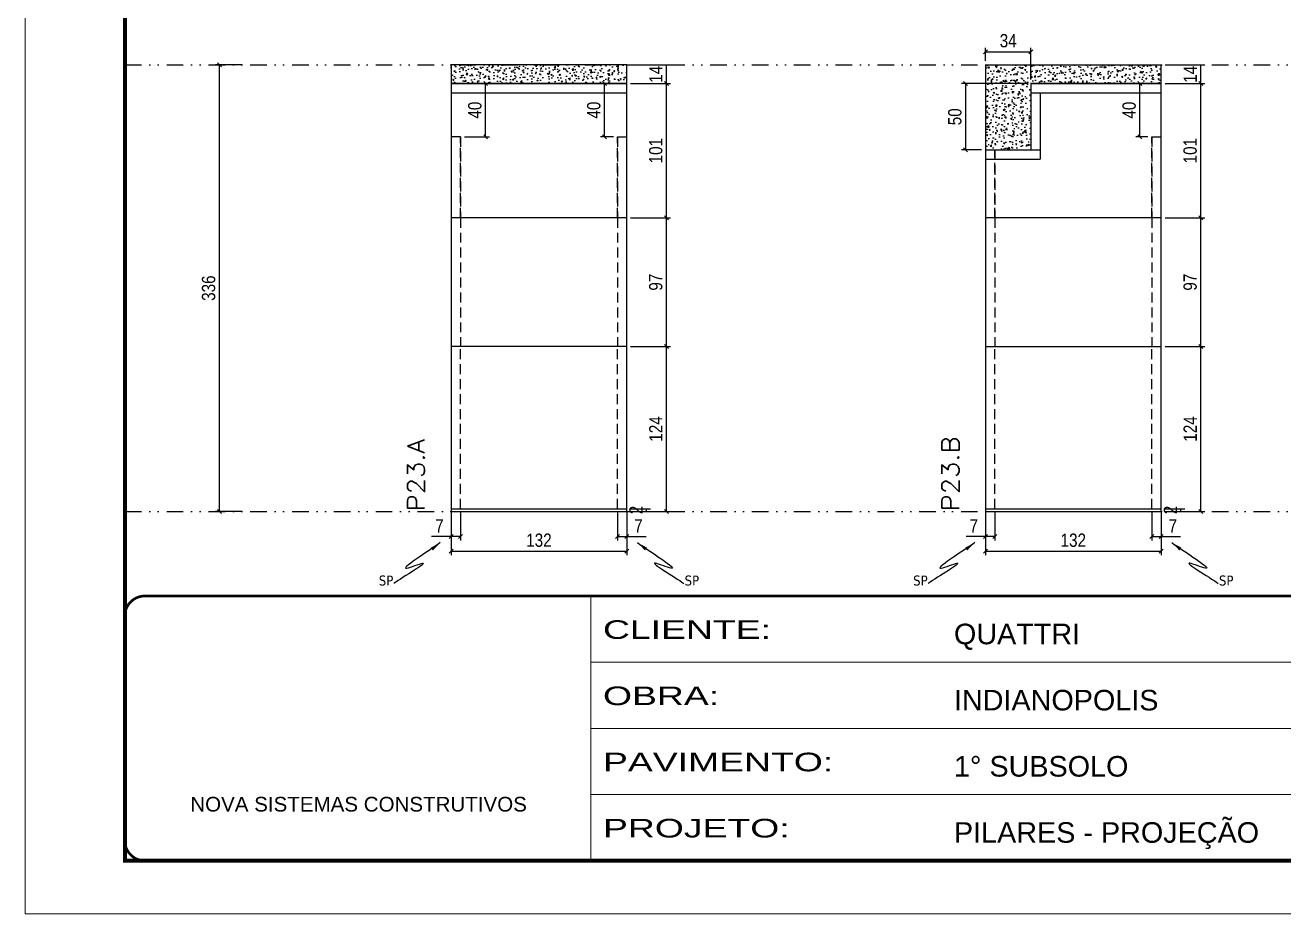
# Model space of a CAD drawing. Header units: millimetres. Extents: x 1945 to 8225, y 304 to 15137.
# Drawn here: x 3530 to 4477, y 3750 to 4419 of the extents above; entities that cross this region are included whole.
import ezdxf

# ---------------------------------------------------------------- set-up
doc = ezdxf.new("R2010")
doc.units = ezdxf.units.MM
for name, pattern in [('CONTINUO', [0]), ('DASHED', [0.75, 0.5, -0.25]), ('DIVIDE2', [0.625, 0.25, -0.125, 0, -0.125, 0, -0.125]), ('HIDDEN', [0.375, 0.25, -0.125])]:
    doc.linetypes.add(name, pattern=pattern)
for name, color, linetype in [('COTA', 241, 'Continuous'), ('Nível', 160, 'Continuous'), ('Painéis', 200, 'Continuous'), ('SARR_2.2x7', 40, 'Continuous'), ('texto', 7, 'Continuous')]:
    doc.layers.add(name, color=color, linetype=linetype)
for name, color, linetype, lineweight in [('Folhas', 255, 'Continuous', 9), ('SARRAFO DE PRESSAO', 251, 'DASHED', 9), ('Texto Seção', 7, 'Continuous', 15)]:
    doc.layers.add(name, color=color, linetype=linetype, lineweight=lineweight)
doc.styles.add('ARIAL', font='arial.ttf')
doc.styles.add('COTA TECNICA', font='techl___.ttf', dxfattribs={"height": 10})
doc.styles.add('REGUA-120', font='ROMANS.shx', dxfattribs={"height": 15})
doc.styles.get("Standard").update_dxf_attribs({"font": 'arial.ttf'})
doc.styles.add('Tecnologia', font='')
doc.styles.get('Tecnologia').set_extended_font_data('Forgotten Futurist')
doc.dimstyles.new('PAINEL', dxfattribs={"dimtxt": 10, "dimasz": 3, "dimexe": 3, "dimexo": 3, "dimgap": 3, "dimtad": 1, "dimdec": 1, "dimzin": 12, "dimdsep": 46, "dimtxsty": 'COTA TECNICA', "dimblk1": 'OBLIQUE', "dimblk2": 'OBLIQUE', "dimsah": 1, "dimcen": 0.9, "dimclrd": 4, "dimclre": 4, "dimclrt": 240, "dimadec": 1, "dimazin": 3, "dimtfac": 1, "dimtdec": 1, "dimtmove": 0, "dimatfit": 3, "dimfxl": 1, "dimtolj": 1, "dimtzin": 12, "dimarcsym": 0})
doc.dimstyles.new('PAINEL-NOVA', dxfattribs={"dimtxt": 10, "dimasz": 3, "dimexe": 3, "dimexo": 3, "dimgap": 3, "dimtad": 1, "dimdec": 1, "dimzin": 12, "dimdsep": 46, "dimtxsty": 'COTA TECNICA', "dimblk1": 'OBLIQUE', "dimblk2": 'OBLIQUE', "dimsah": 1, "dimcen": 0.9, "dimclrd": 4, "dimclre": 4, "dimclrt": 240, "dimadec": 1, "dimazin": 3, "dimtfac": 1, "dimtdec": 1, "dimtix": 1, "dimtmove": 0, "dimatfit": 3, "dimfxl": 1, "dimtolj": 1, "dimtzin": 12, "dimarcsym": 0})
doc.dimstyles.get("Standard").update_dxf_attribs({"dimtxt": 0.18, "dimasz": 0.18, "dimexe": 0.18, "dimexo": 0.0625, "dimgap": 0.09, "dimtad": 0, "dimtih": 1, "dimtoh": 1, "dimdec": 4, "dimzin": 0, "dimdsep": 46, "dimtxsty": 'Standard', "dimcen": 0.09, "dimadec": 0, "dimazin": 0, "dimtfac": 1, "dimtdec": 4, "dimtofl": 0, "dimtmove": 0, "dimatfit": 3, "dimfxl": 1, "dimtolj": 1, "dimtzin": 0, "dimarcsym": 0})
pattern_1 = [(51, (3985.35, 7934.698), (9.121755, -0.637855), [0.9525, -10.4775]), (356, (3985.35, 7934.698), (-1.928623, 9.520633), [0.762, -8.38203]), (101.45144, (3986.11, 7934.645), (7.193132, 8.882778), [0.8095, -8.904512]), (47.1842, (3985.306, 7937.238), (13.588575, -1.865247), [1.42875, -15.71625]), (97.63556, (3986.438, 7937.082), (11.65249, 12.576586), [1.21425, -13.35678]), (352.18415, (3985.306, 7937.238), (11.65249, 12.576586), [1.143, -12.572987]), (22, (3986.587, 7936.625), (7.668804, -4.98018), [0.9525, -10.4775]), (327, (3986.587, 7936.625), (2.928905, 9.261925), [0.762, -8.382]), (72.45145, (3987.226, 7936.21), (10.597708, 4.281746), [0.8095, -8.904497]), (38.5, (3985.3502, 7934.6982), (0.0806222, 4.2298032), [0, -8.2804, 0, -8.509, 0, -8.41375]), (8.5, (3985.3502, 7934.6982), (3.2530547, 5.066574), [0, -4.8514, 0, -8.0899, 0, -3.20675]), (328.5, (3982.5186, 7934.6488), (6.7834962, -0.1680745), [0, -3.175, 0, -9.906, 0, -13.1445]), (318.5, (3981.249, 7934.6266), (7.383143, 1.400391), [0, -4.1275, 0, -6.5786, 0, -9.3345])]

# ---------------------------------------------------------------- blocks, each defined once
blk = doc.blocks.new('9999999999')
at = {"color": 30, "linetype": 'CONTINUO'}
for p, q in [((98564.56, 34230.21), (98564.56, 34429.45)), ((98564.56, 34379.64), (99583.98, 34379.64)), ((98564.56, 34329.83), (99487.98, 34329.83)), ((98564.56, 34280.02), (99487.98, 34280.02))]:
    blk.add_line(p, q, dxfattribs=at)
at = {"color": 30, "linetype": 'CONTINUO', "const_width": 2}
blk.add_lwpolyline([(99583.98, 34230.21), (99583.98, 34414.45, 0.414214), (99568.98, 34429.45), (98228.98, 34429.45, 0.414214), (98213.98, 34414.45), (98213.98, 34245.21, 0.414214), (98228.98, 34230.21), (99583.98, 34230.21)], format="xyb", dxfattribs=at)
at = {"layer": 'Folhas'}
blk.add_lwpolyline([(98138.98, 34190.21), (99623.98, 34190.21), (99623.98, 35240.21), (98138.98, 35240.21)], close=True, dxfattribs=at)
at = {"layer": 'Folhas', "color": 30, "const_width": 3}
blk.add_lwpolyline([(98213.98, 34230.21), (99583.98, 34230.21), (99583.98, 35200.21), (98213.98, 35200.21)], close=True, dxfattribs=at)
at = {"color": 7, "linetype": 'Continuous', "ltscale": 5, "style": 'ARIAL'}
for s, height, p in [('QUATTRI', 15.483, (98837.68, 34393.13)), ('INDIANOPOLIS', 15.4829, (98837.68, 34343.32)), ('1° SUBSOLO', 15.483, (98837.68, 34293.51)), ('NOVA SISTEMAS CONSTRUTIVOS', 11.0592, (98263.19, 34267.21)), ('PILARES - PROJEÇÃO', 15.4829, (98837.68, 34243.7))]:
    blk.add_text(s, height=height, dxfattribs=at).set_placement(p)
at = {"layer": 'Folhas', "color": 7, "style": 'Tecnologia', "width": 1.5}
for s, p in [('CLIENTE:', (98573.65, 34397.17)), ('OBRA:', (98573.65, 34347.31)), ('PAVIMENTO:', (98573.65, 34297.5)), ('PROJETO:', (98573.65, 34247.69))]:
    blk.add_text(s, height=14, dxfattribs=at).set_placement(p)
blk = doc.blocks.new('*D326')
at = {"layer": 'COTA', "color": 4, "linetype": 'Continuous', "lineweight": -2, "ltscale": 30, "transparency": 16777216}
for p, q in [((3985.35, 4054.9), (4000.35, 4054.9)), ((3985.35, 4052.9), (4000.35, 4052.9)), ((3997.35, 4052.9), (3997.35, 4054.9))]:
    blk.add_line(p, q, dxfattribs=at)
at = {"layer": 'Defpoints', "color": 0, "linetype": 'Continuous', "ltscale": 30, "transparency": 16777216}
for p in [(3982.35, 4054.9), (3982.35, 4052.9), (3997.35, 4054.9)]:
    blk.add_point(p, dxfattribs=at)
at = {"layer": 'COTA', "color": 240, "linetype": 'Continuous', "ltscale": 30, "transparency": 16777216, "insert": (3989.35, 4053.9), "char_height": 10, "attachment_point": 5, "rotation": 90, "style": 'COTA TECNICA'}
blk.add_mtext('\\A1;2', dxfattribs=at)
blk = doc.blocks.new('_Oblique')
at = {"color": 0, "linetype": 'ByBlock', "lineweight": -2}
blk.add_line((-0.5, -0.5), (0.5, 0.5), dxfattribs=at)
blk = doc.blocks.new('*D327')
at = {"layer": 'COTA', "color": 4, "linetype": 'Continuous', "lineweight": -2, "ltscale": 30, "transparency": 16777216}
for p, q in [((3985.35, 4273.9), (4015.35, 4273.9)), ((4012.35, 4176.9), (4012.35, 4273.9)), ((3985.35, 4176.9), (4015.35, 4176.9))]:
    blk.add_line(p, q, dxfattribs=at)
at = {"layer": 'Defpoints', "color": 0, "linetype": 'Continuous', "ltscale": 30, "transparency": 16777216}
for p in [(3982.35, 4273.9), (4012.35, 4273.9), (3982.35, 4176.9)]:
    blk.add_point(p, dxfattribs=at)
at = {"layer": 'COTA', "color": 4, "linetype": 'Continuous', "lineweight": -2, "ltscale": 30, "transparency": 16777216, "xscale": 3, "yscale": 3, "zscale": 3}
for p, rotation in [((4012.35, 4273.9), 90), ((4012.35, 4176.9), 270)]:
    blk.add_blockref('_Oblique', p, dxfattribs=dict(at, rotation=rotation))
at = {"layer": 'COTA', "color": 240, "linetype": 'Continuous', "ltscale": 30, "transparency": 16777216, "insert": (4004.25, 4225.4), "char_height": 10, "attachment_point": 5, "rotation": 90, "style": 'COTA TECNICA'}
blk.add_mtext('\\A1;97', dxfattribs=at)
blk = doc.blocks.new('*D328')
at = {"layer": 'COTA', "color": 4, "linetype": 'Continuous', "lineweight": -2, "ltscale": 30, "transparency": 16777216}
for p, q in [((3985.35, 4374.9), (4015.35, 4374.9)), ((4012.35, 4273.9), (4012.35, 4374.9)), ((3985.35, 4273.9), (4015.35, 4273.9))]:
    blk.add_line(p, q, dxfattribs=at)
at = {"layer": 'Defpoints', "color": 0, "linetype": 'Continuous', "ltscale": 30, "transparency": 16777216}
for p in [(3982.35, 4374.9), (4012.35, 4374.9), (3982.35, 4273.9)]:
    blk.add_point(p, dxfattribs=at)
at = {"layer": 'COTA', "color": 4, "linetype": 'Continuous', "lineweight": -2, "ltscale": 30, "transparency": 16777216, "xscale": 3, "yscale": 3, "zscale": 3}
for p, rotation in [((4012.35, 4374.9), 90), ((4012.35, 4273.9), 270)]:
    blk.add_blockref('_Oblique', p, dxfattribs=dict(at, rotation=rotation))
at = {"layer": 'COTA', "color": 240, "linetype": 'Continuous', "ltscale": 30, "transparency": 16777216, "insert": (4004.25, 4324.4), "char_height": 10, "attachment_point": 5, "rotation": 90, "style": 'COTA TECNICA'}
blk.add_mtext('\\A1;101', dxfattribs=at)
blk = doc.blocks.new('*D329')
at = {"layer": 'COTA', "color": 4, "linetype": 'Continuous', "lineweight": -2, "ltscale": 30, "transparency": 16777216}
for p, q in [((3985.35, 4388.9), (4015.35, 4388.9)), ((4012.35, 4374.9), (4012.35, 4388.9)), ((3985.35, 4374.9), (4015.35, 4374.9))]:
    blk.add_line(p, q, dxfattribs=at)
at = {"layer": 'Defpoints', "color": 0, "linetype": 'Continuous', "ltscale": 30, "transparency": 16777216}
for p in [(3982.35, 4388.9), (4012.35, 4388.9), (3982.35, 4374.9)]:
    blk.add_point(p, dxfattribs=at)
at = {"layer": 'COTA', "color": 240, "linetype": 'Continuous', "ltscale": 30, "transparency": 16777216, "insert": (4004.28, 4381.9), "char_height": 10, "attachment_point": 5, "rotation": 90, "style": 'COTA TECNICA'}
blk.add_mtext('\\A1;14', dxfattribs=at)
blk = doc.blocks.new('*D330')
at = {"layer": 'COTA', "color": 4, "linetype": 'Continuous', "lineweight": -2, "ltscale": 30, "transparency": 16777216}
for p, q in [((3985.35, 4176.9), (4015.35, 4176.9)), ((4012.35, 4052.9), (4012.35, 4176.9)), ((3985.35, 4052.9), (4015.35, 4052.9))]:
    blk.add_line(p, q, dxfattribs=at)
at = {"layer": 'Defpoints', "color": 0, "linetype": 'Continuous', "ltscale": 30, "transparency": 16777216}
for p in [(3982.35, 4176.9), (4012.35, 4176.9), (3982.35, 4052.9)]:
    blk.add_point(p, dxfattribs=at)
at = {"layer": 'COTA', "color": 4, "linetype": 'Continuous', "lineweight": -2, "ltscale": 30, "transparency": 16777216, "xscale": 3, "yscale": 3, "zscale": 3}
for p, rotation in [((4012.35, 4176.9), 90), ((4012.35, 4052.9), 270)]:
    blk.add_blockref('_Oblique', p, dxfattribs=dict(at, rotation=rotation))
at = {"layer": 'COTA', "color": 240, "linetype": 'Continuous', "ltscale": 30, "transparency": 16777216, "insert": (4004.28, 4114.9), "char_height": 10, "attachment_point": 5, "rotation": 90, "style": 'COTA TECNICA'}
blk.add_mtext('\\A1;124', dxfattribs=at)
blk = doc.blocks.new('*D331')
at = {"layer": 'COTA', "color": 4, "linetype": 'Continuous', "lineweight": -2, "ltscale": 30, "transparency": 16777216}
for p, q in [((3850.35, 4049.9), (3850.35, 4019.9)), ((3982.35, 4049.9), (3982.35, 4019.9)), ((3850.35, 4022.9), (3982.35, 4022.9))]:
    blk.add_line(p, q, dxfattribs=at)
at = {"layer": 'Defpoints', "color": 0, "linetype": 'Continuous', "ltscale": 30, "transparency": 16777216}
for p in [(3850.35, 4052.9), (3982.35, 4052.9), (3982.35, 4022.9)]:
    blk.add_point(p, dxfattribs=at)
at = {"layer": 'COTA', "color": 4, "linetype": 'Continuous', "lineweight": -2, "ltscale": 30, "transparency": 16777216, "xscale": 3, "yscale": 3, "zscale": 3, "rotation": 180}
blk.add_blockref('_Oblique', (3850.35, 4022.9), dxfattribs=at)
at = {"layer": 'COTA', "color": 4, "linetype": 'Continuous', "lineweight": -2, "ltscale": 30, "transparency": 16777216, "xscale": 3, "yscale": 3, "zscale": 3}
blk.add_blockref('_Oblique', (3982.35, 4022.9), dxfattribs=at)
at = {"layer": 'COTA', "color": 240, "linetype": 'Continuous', "ltscale": 30, "transparency": 16777216, "insert": (3916.35, 4031.12), "char_height": 10, "attachment_point": 5, "style": 'COTA TECNICA'}
blk.add_mtext('\\A1;132', dxfattribs=at)
blk = doc.blocks.new('*D25')
at = {"layer": 'COTA', "color": 4, "linetype": 'ByBlock', "lineweight": -2, "transparency": 16777216}
for p, q in [((4967.62, 7361.82), (4967.62, 7339.8)), ((4974.62, 7361.82), (4974.62, 7339.8)), ((4967.62, 7342.8), (4952.89, 7342.8)), ((4974.62, 7342.8), (4967.62, 7342.8))]:
    blk.add_line(p, q, dxfattribs=at)
at = {"layer": 'Defpoints', "color": 0, "linetype": 'ByBlock', "transparency": 16777216}
for p in [(4967.62, 7364.82), (4974.62, 7364.82), (4967.62, 7342.8)]:
    blk.add_point(p, dxfattribs=at)
at = {"layer": 'COTA', "color": 4, "linetype": 'ByBlock', "lineweight": -2, "transparency": 16777216, "xscale": 3, "yscale": 3, "zscale": 3, "rotation": 180}
blk.add_blockref('_Oblique', (4967.62, 7342.8), dxfattribs=at)
at = {"layer": 'COTA', "color": 4, "linetype": 'ByBlock', "lineweight": -2, "transparency": 16777216, "xscale": 3, "yscale": 3, "zscale": 3}
blk.add_blockref('_Oblique', (4974.62, 7342.8), dxfattribs=at)
at = {"layer": 'COTA', "color": 240, "linetype": 'ByBlock', "transparency": 16777216, "insert": (4958.75, 7350.87), "char_height": 10, "attachment_point": 5, "style": 'COTA TECNICA'}
blk.add_mtext('\\A1;7', dxfattribs=at)
blk = doc.blocks.new('*D27')
at = {"layer": 'COTA', "color": 4, "linetype": 'ByBlock', "lineweight": -2, "transparency": 16777216}
for p, q in [((131596.05, 29930.75), (131596.05, 29908.67)), ((131603.05, 29930.68), (131603.05, 29908.67)), ((131596.05, 29911.67), (131603.05, 29911.67)), ((131603.05, 29911.67), (131617.78, 29911.67))]:
    blk.add_line(p, q, dxfattribs=at)
at = {"layer": 'Defpoints', "color": 0, "linetype": 'ByBlock', "transparency": 16777216}
for p in [(131596.05, 29933.75), (131603.05, 29933.68), (131603.05, 29911.67)]:
    blk.add_point(p, dxfattribs=at)
at = {"layer": 'COTA', "color": 4, "linetype": 'ByBlock', "lineweight": -2, "transparency": 16777216, "xscale": 3, "yscale": 3, "zscale": 3, "rotation": 180}
blk.add_blockref('_Oblique', (131596.05, 29911.67), dxfattribs=at)
at = {"layer": 'COTA', "color": 4, "linetype": 'ByBlock', "lineweight": -2, "transparency": 16777216, "xscale": 3, "yscale": 3, "zscale": 3}
blk.add_blockref('_Oblique', (131603.05, 29911.67), dxfattribs=at)
at = {"layer": 'COTA', "color": 240, "linetype": 'ByBlock', "transparency": 16777216, "insert": (131611.91, 29919.74), "char_height": 10, "attachment_point": 5, "style": 'COTA TECNICA'}
blk.add_mtext('\\A1;7', dxfattribs=at)
blk = doc.blocks.new('*D332')
at = {"layer": 'COTA', "color": 4, "linetype": 'Continuous', "lineweight": -2, "ltscale": 30, "transparency": 16777216}
for p, q in [((4387.35, 4054.9), (4402.35, 4054.9)), ((4387.35, 4052.9), (4402.35, 4052.9)), ((4399.35, 4052.9), (4399.35, 4054.9))]:
    blk.add_line(p, q, dxfattribs=at)
at = {"layer": 'Defpoints', "color": 0, "linetype": 'Continuous', "ltscale": 30, "transparency": 16777216}
for p in [(4384.35, 4054.9), (4384.35, 4052.9), (4399.35, 4054.9)]:
    blk.add_point(p, dxfattribs=at)
at = {"layer": 'COTA', "color": 240, "linetype": 'Continuous', "ltscale": 30, "transparency": 16777216, "insert": (4391.35, 4053.9), "char_height": 10, "attachment_point": 5, "rotation": 90, "style": 'COTA TECNICA'}
blk.add_mtext('\\A1;2', dxfattribs=at)
blk = doc.blocks.new('*D333')
at = {"layer": 'COTA', "color": 4, "linetype": 'Continuous', "lineweight": -2, "ltscale": 30, "transparency": 16777216}
for p, q in [((4387.35, 4273.9), (4417.35, 4273.9)), ((4414.35, 4176.9), (4414.35, 4273.9)), ((4387.35, 4176.9), (4417.35, 4176.9))]:
    blk.add_line(p, q, dxfattribs=at)
at = {"layer": 'Defpoints', "color": 0, "linetype": 'Continuous', "ltscale": 30, "transparency": 16777216}
for p in [(4384.35, 4273.9), (4414.35, 4273.9), (4384.35, 4176.9)]:
    blk.add_point(p, dxfattribs=at)
at = {"layer": 'COTA', "color": 4, "linetype": 'Continuous', "lineweight": -2, "ltscale": 30, "transparency": 16777216, "xscale": 3, "yscale": 3, "zscale": 3}
for p, rotation in [((4414.35, 4273.9), 90), ((4414.35, 4176.9), 270)]:
    blk.add_blockref('_Oblique', p, dxfattribs=dict(at, rotation=rotation))
at = {"layer": 'COTA', "color": 240, "linetype": 'Continuous', "ltscale": 30, "transparency": 16777216, "insert": (4406.25, 4225.4), "char_height": 10, "attachment_point": 5, "rotation": 90, "style": 'COTA TECNICA'}
blk.add_mtext('\\A1;97', dxfattribs=at)
blk = doc.blocks.new('*D334')
at = {"layer": 'COTA', "color": 4, "linetype": 'Continuous', "lineweight": -2, "ltscale": 30, "transparency": 16777216}
for p, q in [((4387.35, 4374.9), (4417.35, 4374.9)), ((4414.35, 4273.9), (4414.35, 4374.9)), ((4387.35, 4273.9), (4417.35, 4273.9))]:
    blk.add_line(p, q, dxfattribs=at)
at = {"layer": 'Defpoints', "color": 0, "linetype": 'Continuous', "ltscale": 30, "transparency": 16777216}
for p in [(4384.35, 4374.9), (4414.35, 4374.9), (4384.35, 4273.9)]:
    blk.add_point(p, dxfattribs=at)
at = {"layer": 'COTA', "color": 4, "linetype": 'Continuous', "lineweight": -2, "ltscale": 30, "transparency": 16777216, "xscale": 3, "yscale": 3, "zscale": 3}
for p, rotation in [((4414.35, 4374.9), 90), ((4414.35, 4273.9), 270)]:
    blk.add_blockref('_Oblique', p, dxfattribs=dict(at, rotation=rotation))
at = {"layer": 'COTA', "color": 240, "linetype": 'Continuous', "ltscale": 30, "transparency": 16777216, "insert": (4406.25, 4324.4), "char_height": 10, "attachment_point": 5, "rotation": 90, "style": 'COTA TECNICA'}
blk.add_mtext('\\A1;101', dxfattribs=at)
blk = doc.blocks.new('*D335')
at = {"layer": 'COTA', "color": 4, "linetype": 'Continuous', "lineweight": -2, "ltscale": 30, "transparency": 16777216}
for p, q in [((4387.35, 4388.9), (4417.35, 4388.9)), ((4414.35, 4374.9), (4414.35, 4388.9)), ((4387.35, 4374.9), (4417.35, 4374.9))]:
    blk.add_line(p, q, dxfattribs=at)
at = {"layer": 'Defpoints', "color": 0, "linetype": 'Continuous', "ltscale": 30, "transparency": 16777216}
for p in [(4384.35, 4388.9), (4414.35, 4388.9), (4384.35, 4374.9)]:
    blk.add_point(p, dxfattribs=at)
at = {"layer": 'COTA', "color": 240, "linetype": 'Continuous', "ltscale": 30, "transparency": 16777216, "insert": (4406.28, 4381.9), "char_height": 10, "attachment_point": 5, "rotation": 90, "style": 'COTA TECNICA'}
blk.add_mtext('\\A1;14', dxfattribs=at)
blk = doc.blocks.new('*D336')
at = {"layer": 'COTA', "color": 4, "linetype": 'Continuous', "lineweight": -2, "ltscale": 30, "transparency": 16777216}
for p, q in [((4387.35, 4176.9), (4417.35, 4176.9)), ((4414.35, 4052.9), (4414.35, 4176.9)), ((4387.35, 4052.9), (4417.35, 4052.9))]:
    blk.add_line(p, q, dxfattribs=at)
at = {"layer": 'Defpoints', "color": 0, "linetype": 'Continuous', "ltscale": 30, "transparency": 16777216}
for p in [(4384.35, 4176.9), (4414.35, 4176.9), (4384.35, 4052.9)]:
    blk.add_point(p, dxfattribs=at)
at = {"layer": 'COTA', "color": 4, "linetype": 'Continuous', "lineweight": -2, "ltscale": 30, "transparency": 16777216, "xscale": 3, "yscale": 3, "zscale": 3}
for p, rotation in [((4414.35, 4176.9), 90), ((4414.35, 4052.9), 270)]:
    blk.add_blockref('_Oblique', p, dxfattribs=dict(at, rotation=rotation))
at = {"layer": 'COTA', "color": 240, "linetype": 'Continuous', "ltscale": 30, "transparency": 16777216, "insert": (4406.28, 4114.9), "char_height": 10, "attachment_point": 5, "rotation": 90, "style": 'COTA TECNICA'}
blk.add_mtext('\\A1;124', dxfattribs=at)
blk = doc.blocks.new('*D337')
at = {"layer": 'COTA', "color": 4, "linetype": 'Continuous', "lineweight": -2, "ltscale": 30, "transparency": 16777216}
for p, q in [((4252.35, 4049.9), (4252.35, 4019.9)), ((4384.35, 4049.9), (4384.35, 4019.9)), ((4252.35, 4022.9), (4384.35, 4022.9))]:
    blk.add_line(p, q, dxfattribs=at)
at = {"layer": 'Defpoints', "color": 0, "linetype": 'Continuous', "ltscale": 30, "transparency": 16777216}
for p in [(4252.35, 4052.9), (4384.35, 4052.9), (4384.35, 4022.9)]:
    blk.add_point(p, dxfattribs=at)
at = {"layer": 'COTA', "color": 4, "linetype": 'Continuous', "lineweight": -2, "ltscale": 30, "transparency": 16777216, "xscale": 3, "yscale": 3, "zscale": 3, "rotation": 180}
blk.add_blockref('_Oblique', (4252.35, 4022.9), dxfattribs=at)
at = {"layer": 'COTA', "color": 4, "linetype": 'Continuous', "lineweight": -2, "ltscale": 30, "transparency": 16777216, "xscale": 3, "yscale": 3, "zscale": 3}
blk.add_blockref('_Oblique', (4384.35, 4022.9), dxfattribs=at)
at = {"layer": 'COTA', "color": 240, "linetype": 'Continuous', "ltscale": 30, "transparency": 16777216, "insert": (4318.35, 4031.12), "char_height": 10, "attachment_point": 5, "style": 'COTA TECNICA'}
blk.add_mtext('\\A1;132', dxfattribs=at)
blk = doc.blocks.new('*D346')
at = {"layer": 'COTA', "color": 4, "linetype": 'Continuous', "lineweight": -2, "ltscale": 30, "transparency": 16777216}
for p, q in [((4283.35, 4374.9), (4234.35, 4374.9)), ((4237.35, 4374.9), (4237.35, 4324.9)), ((4249.35, 4324.9), (4234.35, 4324.9))]:
    blk.add_line(p, q, dxfattribs=at)
at = {"layer": 'Defpoints', "color": 0, "linetype": 'Continuous', "ltscale": 30, "transparency": 16777216}
for p in [(4286.35, 4374.9), (4237.35, 4324.9), (4252.35, 4324.9)]:
    blk.add_point(p, dxfattribs=at)
at = {"layer": 'COTA', "color": 4, "linetype": 'Continuous', "lineweight": -2, "ltscale": 30, "transparency": 16777216, "xscale": 3, "yscale": 3, "zscale": 3}
for p, rotation in [((4237.35, 4374.9), 90), ((4237.35, 4324.9), 270)]:
    blk.add_blockref('_Oblique', p, dxfattribs=dict(at, rotation=rotation))
at = {"layer": 'COTA', "color": 240, "linetype": 'Continuous', "ltscale": 30, "transparency": 16777216, "insert": (4229.24, 4349.9), "char_height": 10, "attachment_point": 5, "rotation": 90, "style": 'COTA TECNICA'}
blk.add_mtext('\\A1;50', dxfattribs=at)
blk = doc.blocks.new('*D347')
at = {"layer": 'COTA', "color": 4, "linetype": 'Continuous', "lineweight": -2, "ltscale": 30, "transparency": 16777216}
for p, q in [((4252.35, 4391.9), (4252.35, 4401.9)), ((4252.35, 4398.9), (4286.35, 4398.9)), ((4286.35, 4377.9), (4286.35, 4401.9))]:
    blk.add_line(p, q, dxfattribs=at)
at = {"layer": 'Defpoints', "color": 0, "linetype": 'Continuous', "ltscale": 30, "transparency": 16777216}
for p in [(4286.35, 4398.9), (4252.35, 4388.9), (4286.35, 4374.9)]:
    blk.add_point(p, dxfattribs=at)
at = {"layer": 'COTA', "color": 4, "linetype": 'Continuous', "lineweight": -2, "ltscale": 30, "transparency": 16777216, "xscale": 3, "yscale": 3, "zscale": 3, "rotation": 180}
blk.add_blockref('_Oblique', (4252.35, 4398.9), dxfattribs=at)
at = {"layer": 'COTA', "color": 4, "linetype": 'Continuous', "lineweight": -2, "ltscale": 30, "transparency": 16777216, "xscale": 3, "yscale": 3, "zscale": 3}
blk.add_blockref('_Oblique', (4286.35, 4398.9), dxfattribs=at)
at = {"layer": 'COTA', "color": 240, "linetype": 'Continuous', "ltscale": 30, "transparency": 16777216, "insert": (4269.35, 4407.12), "char_height": 10, "attachment_point": 5, "style": 'COTA TECNICA'}
blk.add_mtext('\\A1;34', dxfattribs=at)
blk = doc.blocks.new('*D1289')
at = {"layer": 'COTA', "color": 4, "linetype": 'Continuous', "lineweight": -2, "ltscale": 30, "transparency": 16777216}
for p, q in [((3693.08, 4388.9), (3673.08, 4388.9)), ((3676.08, 4052.9), (3676.08, 4388.9)), ((3693.08, 4052.9), (3673.08, 4052.9))]:
    blk.add_line(p, q, dxfattribs=at)
at = {"layer": 'Defpoints', "color": 0, "linetype": 'Continuous', "ltscale": 30, "transparency": 16777216}
for p in [(3676.08, 4388.9), (3696.08, 4388.9), (3696.08, 4052.9)]:
    blk.add_point(p, dxfattribs=at)
at = {"layer": 'COTA', "color": 4, "linetype": 'Continuous', "lineweight": -2, "ltscale": 30, "transparency": 16777216, "xscale": 3, "yscale": 3, "zscale": 3}
for p, rotation in [((3676.08, 4388.9), 90), ((3676.08, 4052.9), 270)]:
    blk.add_blockref('_Oblique', p, dxfattribs=dict(at, rotation=rotation))
at = {"layer": 'COTA', "color": 240, "linetype": 'Continuous', "ltscale": 30, "transparency": 16777216, "insert": (3667.86, 4220.9), "char_height": 10, "attachment_point": 5, "rotation": 90, "style": 'COTA TECNICA'}
blk.add_mtext('\\A1;336', dxfattribs=at)
blk = doc.blocks.new('*D1777')
at = {"layer": 'COTA', "color": 4, "lineweight": -2, "transparency": 16777216}
for p, q in [((3972.35, 4374.9), (3962.73, 4374.9)), ((3965.73, 4334.9), (3965.73, 4374.9)), ((3972.35, 4334.9), (3962.73, 4334.9))]:
    blk.add_line(p, q, dxfattribs=at)
at = {"layer": 'Defpoints', "color": 0, "transparency": 16777216}
for p in [(3965.73, 4374.9), (3975.35, 4374.9), (3975.35, 4334.9)]:
    blk.add_point(p, dxfattribs=at)
at = {"layer": 'COTA', "color": 4, "lineweight": -2, "transparency": 16777216, "xscale": 3, "yscale": 3, "zscale": 3}
for p, rotation in [((3965.73, 4374.9), 90), ((3965.73, 4334.9), 270)]:
    blk.add_blockref('_Oblique', p, dxfattribs=dict(at, rotation=rotation))
at = {"layer": 'COTA', "color": 240, "transparency": 16777216, "insert": (3957.63, 4354.9), "char_height": 10, "attachment_point": 5, "rotation": 90, "style": 'COTA TECNICA'}
blk.add_mtext('\\A1;40', dxfattribs=at)
blk = doc.blocks.new('*D1778')
at = {"layer": 'COTA', "color": 4, "lineweight": -2, "transparency": 16777216}
for p, q in [((3860.35, 4374.9), (3879.27, 4374.9)), ((3876.27, 4334.9), (3876.27, 4374.9)), ((3860.35, 4334.9), (3879.27, 4334.9))]:
    blk.add_line(p, q, dxfattribs=at)
at = {"layer": 'Defpoints', "color": 0, "transparency": 16777216}
for p in [(3857.35, 4374.9), (3876.27, 4374.9), (3857.35, 4334.9)]:
    blk.add_point(p, dxfattribs=at)
at = {"layer": 'COTA', "color": 4, "lineweight": -2, "transparency": 16777216, "xscale": 3, "yscale": 3, "zscale": 3}
for p, rotation in [((3876.27, 4374.9), 90), ((3876.27, 4334.9), 270)]:
    blk.add_blockref('_Oblique', p, dxfattribs=dict(at, rotation=rotation))
at = {"layer": 'COTA', "color": 240, "transparency": 16777216, "insert": (3868.17, 4354.9), "char_height": 10, "attachment_point": 5, "rotation": 90, "style": 'COTA TECNICA'}
blk.add_mtext('\\A1;40', dxfattribs=at)
blk = doc.blocks.new('*D1779')
at = {"layer": 'COTA', "color": 4, "lineweight": -2, "transparency": 16777216}
for p, q in [((4374.35, 4374.9), (4365.47, 4374.9)), ((4368.47, 4334.9), (4368.47, 4374.9)), ((4374.35, 4334.9), (4365.47, 4334.9))]:
    blk.add_line(p, q, dxfattribs=at)
at = {"layer": 'Defpoints', "color": 0, "transparency": 16777216}
for p in [(4368.47, 4374.9), (4377.35, 4374.9), (4377.35, 4334.9)]:
    blk.add_point(p, dxfattribs=at)
at = {"layer": 'COTA', "color": 4, "lineweight": -2, "transparency": 16777216, "xscale": 3, "yscale": 3, "zscale": 3}
for p, rotation in [((4368.47, 4374.9), 90), ((4368.47, 4334.9), 270)]:
    blk.add_blockref('_Oblique', p, dxfattribs=dict(at, rotation=rotation))
at = {"layer": 'COTA', "color": 240, "transparency": 16777216, "insert": (4360.37, 4354.9), "char_height": 10, "attachment_point": 5, "rotation": 90, "style": 'COTA TECNICA'}
blk.add_mtext('\\A1;40', dxfattribs=at)
blk = doc.blocks.new('SLIPTEE')
at = {"layer": 'texto', "color": 0, "insert": (-49.02, -55.13), "char_height": 7.5, "attachment_point": 5}
blk.add_mtext('\\fTahoma|b0|i0|c0|p34;\\C4;SP', dxfattribs=at)
at = {"layer": 'COTA', "linetype": 'ByBlock'}
dim = blk.add_linear_dim(base=(0, -22.02), p1=(7, 0), p2=(0, 0), dimstyle='PAINEL-NOVA', override={"dimarcsym": 1}, dxfattribs=at)
dim.commit()
dim.dimension.update_dxf_attribs({"geometry": '*D25', "text_midpoint": (-8.87, -13.94), "insert": (-4967.62, -7364.82)})
at = {"layer": 'COTA', "path_type": 1}
blk.add_leader([(-8.21, -26.55), (-33.31, -45.71), (-21.61, -42.03), (-43.08, -57.3)], dimstyle='Standard', override={"dimasz": 8}, dxfattribs=at)
blk = doc.blocks.new('sliptD')
at = {"layer": 'texto', "color": 0, "insert": (49.02, -55.13), "char_height": 7.5, "attachment_point": 5}
blk.add_mtext('\\fTahoma|b0|i0|c0|p34;\\C4;SP', dxfattribs=at)
at = {"layer": 'COTA', "linetype": 'ByBlock'}
dim = blk.add_linear_dim(base=(0, -22.02), p1=(-7, 0.07), p2=(0, 0), dimstyle='PAINEL-NOVA', override={"dimarcsym": 1}, dxfattribs=at)
dim.commit()
dim.dimension.update_dxf_attribs({"geometry": '*D27', "text_midpoint": (8.87, -13.94), "insert": (-131603.05, -29933.68)})
at = {"layer": 'COTA', "path_type": 1}
blk.add_leader([(8.21, -26.55), (33.31, -45.71), (21.61, -42.03), (43.08, -57.3)], dimstyle='Standard', override={"dimasz": 8}, dxfattribs=at)
blk = doc.blocks.new('SLIPTDD')
at = {"layer": 'COTA', "linetype": 'ByBlock'}
blk.add_blockref('sliptD', (0, 0), dxfattribs=at)

msp = doc.modelspace()

# ---------------------------------------------------------------- hatches: boundary and pattern name
at = {"layer": 'COTA', "linetype": 'Continuous', "ltscale": 30}
h = msp.add_hatch(dxfattribs=at)
h.set_pattern_fill('AR-CONC', color=256, scale=0.05, angle=1)
h.set_pattern_definition(pattern_1)
h.paths.add_polyline_path([(3982.35, 4388.9), (3850.35, 4388.9), (3850.35, 4374.9), (3982.35, 4374.9)])
h = msp.add_hatch(dxfattribs=at)
h.set_pattern_fill('AR-CONC', color=256, scale=0.05, angle=1)
h.set_pattern_definition(pattern_1)
h.paths.add_polyline_path([(4384.35, 4388.9), (4252.35, 4388.9), (4252.35, 4374.9), (4384.35, 4374.9)])
h = msp.add_hatch(dxfattribs=at)
h.set_pattern_fill('AR-CONC', color=256, scale=0.05, angle=1)
h.set_pattern_definition(pattern_1)
h.paths.add_polyline_path([(4286.35, 4388.9), (4252.35, 4388.9), (4252.35, 4324.9), (4286.35, 4324.9)])

# ---------------------------------------------------------------- linework, layer by layer
for q in [(4252.35, 4324.9), (4384.35, 4388.9)]:
    msp.add_line((4252.35, 4388.9), q, dxfattribs=at)
at = {"layer": 'COTA'}
for p, q in [((3857.35, 4334.9), (3850.35, 4334.9)), ((3975.35, 4334.9), (3982.35, 4334.9)), ((4377.35, 4334.9), (4384.35, 4334.9))]:
    msp.add_line(p, q, dxfattribs=at)
at = {"layer": 'COTA', "linetype": 'Continuous', "ltscale": 30}
msp.add_lwpolyline([(3850.35, 4374.9), (3982.35, 4374.9), (3982.35, 4388.9), (3850.35, 4388.9)], close=True, dxfattribs=at)
msp.add_lwpolyline([(4286.35, 4374.9), (4384.35, 4374.9), (4384.35, 4388.9)], dxfattribs=at)
at = {"layer": 'Nível', "color": 4, "linetype": 'DIVIDE2', "ltscale": 50}
for p, q in [((3604.86, 4388.9), (4974.86, 4388.9)), ((3604.86, 4052.9), (4974.86, 4052.9))]:
    msp.add_line(p, q, dxfattribs=at)
at = {"layer": 'Painéis', "linetype": 'Continuous', "ltscale": 30}
for p, q in [((3850.35, 4374.9), (3850.35, 4052.9)), ((4252.35, 4324.9), (4252.35, 4052.9))]:
    msp.add_line(p, q, dxfattribs=at)
for points in [[(3982.35, 4374.9), (3850.35, 4374.9)], [(3982.35, 4052.9), (3982.35, 4374.9)], [(4384.35, 4374.9), (4286.35, 4374.9)], [(4286.35, 4374.9), (4286.35, 4324.9)], [(4384.35, 4052.9), (4384.35, 4374.9)], [(4252.35, 4324.9), (4286.35, 4324.9)], [(4252.35, 4324.9), (4286.35, 4324.9)], [(3982.35, 4273.9), (3850.35, 4273.9)], [(4384.35, 4273.9), (4252.35, 4273.9)], [(3982.35, 4176.9), (3850.35, 4176.9)], [(4252.35, 4176.9), (4384.35, 4176.9)], [(3850.35, 4054.9), (3982.35, 4054.9)], [(3850.35, 4052.9), (3982.35, 4052.9)], [(4252.35, 4054.9), (4384.35, 4054.9)], [(4252.35, 4052.9), (4384.35, 4052.9)]]:
    msp.add_lwpolyline(points, dxfattribs=at)
at = {"layer": 'SARR_2.2x7', "linetype": 'Continuous', "ltscale": 30}
msp.add_line((4293.35, 4367.9), (4293.35, 4317.9), dxfattribs=at)
at = {"layer": 'SARR_2.2x7', "linetype": 'HIDDEN', "ltscale": 30}
for p, q in [((3857.35, 4273.9), (3857.35, 4176.9)), ((3975.35, 4273.9), (3975.35, 4176.9)), ((4259.35, 4273.9), (4259.35, 4176.9)), ((4377.35, 4273.9), (4377.35, 4176.9))]:
    msp.add_line(p, q, dxfattribs=at)
at = {"layer": 'SARR_2.2x7', "linetype": 'ByBlock', "ltscale": 30}
for points in [[(3850.35, 4367.9), (3982.35, 4367.9)], [(4286.35, 4367.9), (4384.35, 4367.9)]]:
    msp.add_lwpolyline(points, dxfattribs=at)
at = {"layer": 'SARR_2.2x7', "linetype": 'HIDDEN', "ltscale": 30}
for points in [[(3857.35, 4273.9), (3857.35, 4334.9), (3857.35, 4273.9)], [(3975.35, 4273.9), (3975.35, 4334.9), (3975.35, 4273.9)], [(4377.35, 4273.9), (4377.35, 4334.9), (4377.35, 4273.9)], [(4259.35, 4273.9), (4259.35, 4324.9), (4259.35, 4273.9)], [(3857.35, 4054.9), (3857.35, 4176.9)], [(3975.35, 4054.9), (3975.35, 4176.9)], [(4259.35, 4054.9), (4259.35, 4176.9)], [(4377.35, 4054.9), (4377.35, 4176.9)]]:
    msp.add_lwpolyline(points, dxfattribs=at)
at = {"layer": 'SARR_2.2x7', "linetype": 'Continuous', "ltscale": 30}
for points in [[(4252.35, 4317.9), (4293.35, 4317.9)], [(4286.35, 4324.9), (4293.35, 4324.9)]]:
    msp.add_lwpolyline(points, dxfattribs=at)

# ---------------------------------------------------------------- block references
at = {"layer": 'COTA', "linetype": 'Continuous', "ltscale": 30}
for name, p in [('SLIPTEE', (3850.35, 4055.9)), ('SLIPTDD', (3982.35, 4055.9)), ('SLIPTEE', (4252.35, 4055.9)), ('SLIPTDD', (4384.35, 4055.9))]:
    msp.add_blockref(name, p, dxfattribs=at)
at = {"layer": 'SARRAFO DE PRESSAO', "color": 6, "linetype": 'ByBlock'}
msp.add_blockref('9999999999', (-94609.12, -30440.27), dxfattribs=at)

# ---------------------------------------------------------------- texts
at = {"layer": 'Texto Seção', "style": 'REGUA-120', "width": 1.1}
for s, p in [('P23.A', (3830.35, 4052.9)), ('P23.B', (4232.35, 4052.9))]:
    msp.add_text(s, height=13, rotation=90, dxfattribs=at).set_placement(p)

# ---------------------------------------------------------------- dimensions: what is measured, and where the dimension line sits
at = {"layer": 'COTA', "linetype": 'Continuous', "ltscale": 30}
for base, p1, p2, picture, middle in [((4286.35, 4398.9), (4252.35, 4388.9), (4286.35, 4374.9), '*D347', (4269.35, 4407.12)), ((3982.35, 4022.9), (3850.35, 4052.9), (3982.35, 4052.9), '*D331', (3916.35, 4031.12)), ((4384.35, 4022.9), (4252.35, 4052.9), (4384.35, 4052.9), '*D337', (4318.35, 4031.12))]:
    dim = msp.add_linear_dim(base=base, p1=p1, p2=p2, dimstyle='PAINEL-NOVA', dxfattribs=at)
    dim.commit()
    dim.dimension.update_dxf_attribs({"geometry": picture, "text_midpoint": middle})
for base, p1, p2, picture, middle in [((3676.08, 4388.9), (3696.08, 4052.9), (3696.08, 4388.9), '*D1289', (3667.86, 4220.9)), ((4012.35, 4388.9), (3982.35, 4374.9), (3982.35, 4388.9), '*D329', (4004.28, 4381.9)), ((4414.35, 4388.9), (4384.35, 4374.9), (4384.35, 4388.9), '*D335', (4406.28, 4381.9)), ((4012.35, 4374.9), (3982.35, 4273.9), (3982.35, 4374.9), '*D328', (4004.25, 4324.4)), ((4237.35, 4324.9), (4286.35, 4374.9), (4252.35, 4324.9), '*D346', (4229.24, 4349.9)), ((4414.35, 4374.9), (4384.35, 4273.9), (4384.35, 4374.9), '*D334', (4406.25, 4324.4)), ((4012.35, 4273.9), (3982.35, 4176.9), (3982.35, 4273.9), '*D327', (4004.25, 4225.4)), ((4414.35, 4273.9), (4384.35, 4176.9), (4384.35, 4273.9), '*D333', (4406.25, 4225.4)), ((4012.35, 4176.9), (3982.35, 4052.9), (3982.35, 4176.9), '*D330', (4004.28, 4114.9)), ((4414.35, 4176.9), (4384.35, 4052.9), (4384.35, 4176.9), '*D336', (4406.28, 4114.9)), ((3997.35, 4054.9), (3982.35, 4052.9), (3982.35, 4054.9), '*D326', (3989.35, 4053.9)), ((4399.35, 4054.9), (4384.35, 4052.9), (4384.35, 4054.9), '*D332', (4391.35, 4053.9))]:
    dim = msp.add_linear_dim(base=base, p1=p1, p2=p2, angle=90, dimstyle='PAINEL-NOVA', dxfattribs=at)
    dim.commit()
    dim.dimension.update_dxf_attribs({"geometry": picture, "text_midpoint": middle})
at = {"layer": 'COTA'}
for base, p1, p2, picture, middle in [((3876.27, 4374.9), (3857.35, 4334.9), (3857.35, 4374.9), '*D1778', (3868.17, 4354.9)), ((3965.73, 4374.9), (3975.35, 4334.9), (3975.35, 4374.9), '*D1777', (3957.63, 4354.9)), ((4368.47, 4374.9), (4377.35, 4334.9), (4377.35, 4374.9), '*D1779', (4360.37, 4354.9))]:
    dim = msp.add_linear_dim(base=base, p1=p1, p2=p2, angle=90, dimstyle='PAINEL', dxfattribs=at)
    dim.commit()
    dim.dimension.update_dxf_attribs({"geometry": picture, "text_midpoint": middle})

doc.saveas('drawing.dxf')
